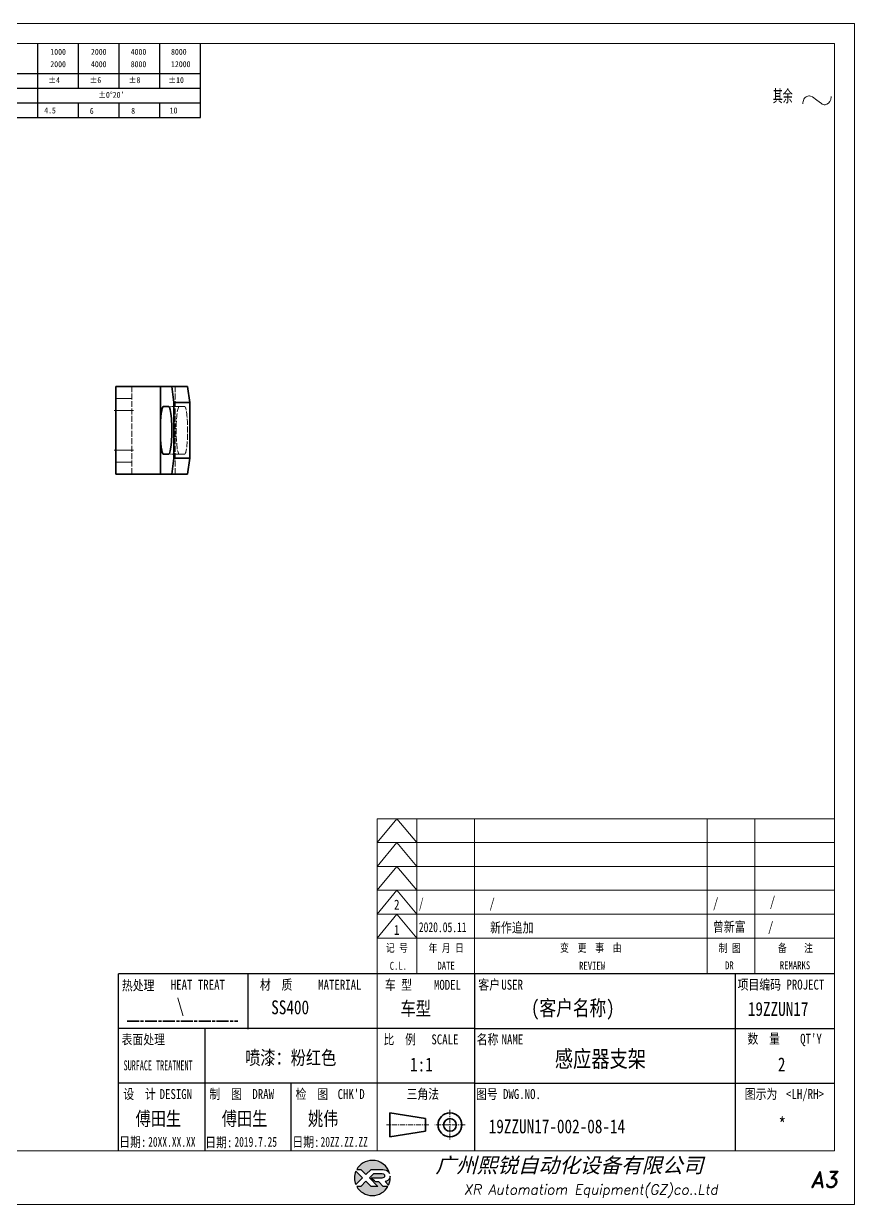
# Model space of a CAD drawing. Header units: millimetres. Extents: x 53130 to 124945, y -23470 to -1811.
# Drawn here: x 57313.7 to 57522.6, y -2526.1 to -2229.1 of the extents above; entities that cross this region are included whole.
import ezdxf
from ezdxf.enums import TextEntityAlignment as Align

# ---------------------------------------------------------------- set-up
doc = ezdxf.new("R2010")
doc.units = ezdxf.units.MM
doc.header["$LTSCALE"] = 0.5
for name, pattern in [('AM_ISO02W050x2', [3.75, 3, -0.75]), ('AM_ISO08W050x2', [9, 6, -0.75, 1.5, -0.75]), ('CENTER', [2, 1.25, -0.25, 0.25, -0.25]), ('DOT2', [0.125, 0, -0.125])]:
    doc.linetypes.add(name, pattern=pattern)
for name, color, linetype in [('DIM', 3, 'Continuous'), ('layer 1', 7, 'Continuous'), ('图\\M+19E79\\M+195B6\\M+18E9A', 7, 'Continuous'), ('图号', 7, 'Continuous'), ('图名', 7, 'Continuous'), ('数量', 7, 'Continuous'), ('材质', 7, 'Continuous'), ('表面处理', 7, 'Continuous'), ('车型', 7, 'Continuous')]:
    doc.layers.add(name, color=color, linetype=linetype)
for name, color, linetype, lineweight in [('中心线', 2, 'AM_ISO08W050x2', 18), ('图框', 7, 'Continuous', 18), ('标注线', 3, 'Continuous', 18), ('热处理', 7, 'Continuous', 20), ('粗实线', 7, 'Continuous', 35), ('粗点划线', 6, 'AM_ISO08W050x2', 35), ('虚线', 1, 'AM_ISO02W050x2', 18)]:
    doc.layers.add(name, color=color, linetype=linetype, lineweight=lineweight)
doc.layers.add('打印', color=7, linetype='Continuous', lineweight=15, plot=False)
doc.layers.add('打印-禁用', color=7, linetype='Continuous', lineweight=15, plot=False)
doc.styles.add('STYLE1', font='')
doc.styles.add('国标', font='simfang.ttf', dxfattribs={"width": 0.8})
doc.styles.add('机械长仿宋', font='gbenor.shx', dxfattribs={"height": 1, "bigfont": 'gbcbig.shx'})
doc.styles.add('标题\\M+18E9A', font='romand.shx', dxfattribs={"oblique": 10, "bigfont": 'bigfont.shx'})
doc.styles.get('STYLE1').set_extended_font_data('SimSun')

# ---------------------------------------------------------------- blocks, each defined once
blk = doc.blocks.new('XR')
at = {"true_color": 0xfc8000}
h = blk.add_hatch(color=30, dxfattribs=at)
h.set_gradient(color1=(252, 128, 0), rotation=240, one_color=1, tint=1, name='INVCURVED')
edge = h.paths.add_edge_path()
edge.add_spline(control_points=[(-434.18, -5928.47), (-433.9, -5928.74), (-433.63, -5929.01), (-433.63, -5929.01), (-433.63, -5929.01), (-433.63, -5929.01), (-433.36, -5928.74), (-433.09, -5928.47)], knot_values=[0.5625, 0.5625, 0.5625, 0.5625, 0.625, 0.625, 0.625, 0.625, 0.6875, 0.6875, 0.6875, 0.6875], degree=3, periodic=0)
edge.add_spline(control_points=[(-433.09, -5928.47), (-432.82, -5928.2), (-432.54, -5927.93), (-432.54, -5927.93), (-432.54, -5927.93), (-432.54, -5927.93), (-432.04, -5927.93), (-431.53, -5927.93)], knot_values=[0.4375, 0.4375, 0.4375, 0.4375, 0.5, 0.5, 0.5, 0.5, 0.5625, 0.5625, 0.5625, 0.5625], degree=3, periodic=0)
edge.add_spline(control_points=[(-431.53, -5927.93), (-431.03, -5927.93), (-430.52, -5927.93), (-430.52, -5927.93), (-430.52, -5927.93), (-430, -5927.93), (-429.43, -5927.96), (-429.01, -5928.33)], knot_values=[0.25, 0.25, 0.25, 0.25, 0.3125, 0.3125, 0.3125, 0.3125, 0.4375, 0.4375, 0.4375, 0.4375], degree=3, periodic=0)
edge.add_spline(control_points=[(-429.01, -5928.33), (-428.88, -5928.44), (-428.78, -5928.59), (-428.71, -5928.75)], knot_values=[0.125, 0.125, 0.125, 0.125, 0.25, 0.25, 0.25, 0.25], degree=3, periodic=0)
edge.add_spline(control_points=[(-428.71, -5928.75), (-429.13, -5927.18), (-430.58, -5926.02), (-432.31, -5926.02)], knot_values=[0, 0, 0, 0, 0.125, 0.125, 0.125, 0.125], degree=3, periodic=0)
edge.add_spline(control_points=[(-432.31, -5926.02), (-433.72, -5926.02), (-434.94, -5926.79), (-435.58, -5927.93)], knot_values=[0.875, 0.875, 0.875, 0.875, 1, 1, 1, 1], degree=3, periodic=0)
edge.add_spline(control_points=[(-435.58, -5927.93), (-435.58, -5927.93), (-434.72, -5927.93), (-434.72, -5927.93), (-434.72, -5927.93), (-434.72, -5927.93), (-434.45, -5928.2), (-434.18, -5928.47)], knot_values=[0.6875, 0.6875, 0.6875, 0.6875, 0.8125, 0.8125, 0.8125, 0.8125, 0.875, 0.875, 0.875, 0.875], degree=3, periodic=0)
edge = h.paths.add_edge_path()
edge.add_spline(control_points=[(-434.79, -5929.26), (-435.04, -5929.02), (-435.34, -5928.72), (-435.54, -5928.53)], knot_values=[0.562504, 0.562504, 0.562504, 0.562504, 0.656252, 0.656252, 0.656252, 0.656252], degree=3, periodic=0)
edge.add_spline(control_points=[(-435.54, -5928.53), (-435.67, -5928.4), (-435.76, -5928.31), (-435.76, -5928.31), (-435.76, -5928.31), (-435.94, -5928.74), (-436.03, -5929.21), (-436.03, -5929.71)], knot_values=[0.25, 0.25, 0.25, 0.25, 0.312504, 0.312504, 0.312504, 0.312504, 0.562504, 0.562504, 0.562504, 0.562504], degree=3, periodic=0)
edge.add_spline(control_points=[(-436.03, -5929.71), (-436.03, -5930.2), (-435.94, -5930.67), (-435.76, -5931.1), (-435.76, -5931.1), (-435.4, -5930.75), (-435.05, -5930.4)], knot_values=[0.874998, 0.874998, 0.874998, 0.874998, 1.124998, 1.124998, 1.124998, 1.25, 1.25, 1.25, 1.25], degree=3, periodic=0)
edge.add_spline(control_points=[(-435.05, -5930.4), (-434.7, -5930.05), (-434.34, -5929.71), (-434.34, -5929.71), (-434.34, -5929.71), (-434.34, -5929.71), (-434.34, -5929.71), (-434.34, -5929.71)], knot_values=[0.749878, 0.749878, 0.749878, 0.749878, 0.874875, 0.874875, 0.874875, 0.874875, 0.874998, 0.874998, 0.874998, 0.874998], degree=3, periodic=0)
edge.add_spline(control_points=[(-434.34, -5929.71), (-434.34, -5929.71), (-434.34, -5929.71), (-434.34, -5929.71)], knot_values=[0.749634, 0.749634, 0.749634, 0.749634, 0.749817, 0.749817, 0.749817, 0.749817], degree=3, periodic=0)
edge.add_spline(control_points=[(-434.35, -5929.7), (-434.35, -5929.7), (-434.35, -5929.7), (-434.35, -5929.7)], knot_values=[0.738281, 0.738281, 0.738281, 0.738281, 0.742188, 0.742188, 0.742188, 0.742188], degree=3, periodic=0)
edge.add_spline(control_points=[(-434.35, -5929.7), (-434.36, -5929.69), (-434.37, -5929.68), (-434.38, -5929.67)], knot_values=[0.726563, 0.726563, 0.726563, 0.726563, 0.738281, 0.738281, 0.738281, 0.738281], degree=3, periodic=0)
edge.add_spline(control_points=[(-434.38, -5929.67), (-434.38, -5929.66), (-434.39, -5929.65), (-434.4, -5929.65)], knot_values=[0.718751, 0.718751, 0.718751, 0.718751, 0.726563, 0.726563, 0.726563, 0.726563], degree=3, periodic=0)
edge.add_spline(control_points=[(-434.4, -5929.65), (-434.42, -5929.63), (-434.45, -5929.6), (-434.47, -5929.58)], knot_values=[0.703126, 0.703126, 0.703126, 0.703126, 0.718751, 0.718751, 0.718751, 0.718751], degree=3, periodic=0)
edge.add_spline(control_points=[(-434.47, -5929.58), (-434.5, -5929.55), (-434.53, -5929.52), (-434.56, -5929.49)], knot_values=[0.687501, 0.687501, 0.687501, 0.687501, 0.703126, 0.703126, 0.703126, 0.703126], degree=3, periodic=0)
edge.add_spline(control_points=[(-434.56, -5929.49), (-434.63, -5929.42), (-434.71, -5929.35), (-434.79, -5929.26)], knot_values=[0.656252, 0.656252, 0.656252, 0.656252, 0.687501, 0.687501, 0.687501, 0.687501], degree=3, periodic=0)
at = {"true_color": 0x0348ff}
h = blk.add_hatch(color=160, dxfattribs=at)
h.set_gradient(color1=(3, 72, 255), color2=(0, 41, 153), one_color=1, tint=0.3, name='HEMISPHERICAL')
edge = h.paths.add_edge_path()
edge.add_spline(control_points=[(-432.54, -5929.67), (-432.26, -5929.95), (-431.94, -5930.23), (-431.66, -5930.51), (-431.66, -5930.51), (-431.66, -5930.51), (-431.66, -5930.51), (-431.66, -5930.51)], knot_values=[0.736842, 0.736842, 0.736842, 0.736842, 0.789474, 0.789474, 0.789474, 0.789474, 0.802633, 0.802633, 0.802633, 0.802633], degree=3, periodic=0)
edge.add_spline(control_points=[(-431.66, -5930.51), (-431.65, -5930.51), (-431.65, -5930.52), (-431.65, -5930.52)], knot_values=[0.802633, 0.802633, 0.802633, 0.802633, 0.815791, 0.815791, 0.815791, 0.815791], degree=3, periodic=0)
edge.add_spline(control_points=[(-431.65, -5930.52), (-431.64, -5930.53), (-431.64, -5930.53), (-431.64, -5930.53)], knot_values=[0.815791, 0.815791, 0.815791, 0.815791, 0.82237, 0.82237, 0.82237, 0.82237], degree=3, periodic=0)
edge.add_spline(control_points=[(-431.64, -5930.53), (-431.64, -5930.53), (-431.64, -5930.53), (-431.63, -5930.54)], knot_values=[0.82237, 0.82237, 0.82237, 0.82237, 0.828949, 0.828949, 0.828949, 0.828949], degree=3, periodic=0)
edge.add_spline(control_points=[(-431.63, -5930.54), (-431.63, -5930.54), (-431.63, -5930.54), (-431.63, -5930.54), (-431.63, -5930.54), (-431.63, -5930.54), (-431.59, -5930.54), (-431.52, -5930.54)], knot_values=[0.841901, 0.841901, 0.841901, 0.841901, 0.842105, 0.842105, 0.842105, 0.842105, 0.855264, 0.855264, 0.855264, 0.855264], degree=3, periodic=0)
edge.add_spline(control_points=[(-431.52, -5930.54), (-431.46, -5930.54), (-431.38, -5930.54), (-431.3, -5930.54)], knot_values=[0.855264, 0.855264, 0.855264, 0.855264, 0.868422, 0.868422, 0.868422, 0.868422], degree=3, periodic=0)
edge.add_spline(control_points=[(-431.3, -5930.54), (-431.26, -5930.54), (-431.22, -5930.54), (-431.18, -5930.54)], knot_values=[0.868422, 0.868422, 0.868422, 0.868422, 0.875, 0.875, 0.875, 0.875], degree=3, periodic=0)
edge.add_spline(control_points=[(-431.18, -5930.54), (-431.14, -5930.54), (-431.1, -5930.54), (-431.07, -5930.54)], knot_values=[0.875, 0.875, 0.875, 0.875, 0.881579, 0.881579, 0.881579, 0.881579], degree=3, periodic=0)
edge.add_spline(control_points=[(-431.07, -5930.54), (-431.05, -5930.54), (-431.04, -5930.54), (-431.03, -5930.54)], knot_values=[0.881579, 0.881579, 0.881579, 0.881579, 0.884869, 0.884869, 0.884869, 0.884869], degree=3, periodic=0)
edge.add_spline(control_points=[(-431.03, -5930.54), (-431.02, -5930.54), (-431, -5930.54), (-431, -5930.54)], knot_values=[0.884869, 0.884869, 0.884869, 0.884869, 0.888158, 0.888158, 0.888158, 0.888158], degree=3, periodic=0)
edge.add_spline(control_points=[(-431, -5930.54), (-430.99, -5930.54), (-430.99, -5930.54), (-430.98, -5930.54)], knot_values=[0.888158, 0.888158, 0.888158, 0.888158, 0.889803, 0.889803, 0.889803, 0.889803], degree=3, periodic=0)
edge.add_spline(control_points=[(-430.98, -5930.54), (-430.98, -5930.54), (-430.98, -5930.54), (-430.97, -5930.54)], knot_values=[0.889803, 0.889803, 0.889803, 0.889803, 0.891447, 0.891447, 0.891447, 0.891447], degree=3, periodic=0)
edge.add_spline(control_points=[(-430.97, -5930.54), (-430.97, -5930.54), (-430.97, -5930.54), (-430.97, -5930.54)], knot_values=[0.891447, 0.891447, 0.891447, 0.891447, 0.89227, 0.89227, 0.89227, 0.89227], degree=3, periodic=0)
edge.add_spline(control_points=[(-430.97, -5930.54), (-430.97, -5930.54), (-430.97, -5930.54), (-430.97, -5930.54)], knot_values=[0.89227, 0.89227, 0.89227, 0.89227, 0.893092, 0.893092, 0.893092, 0.893092], degree=3, periodic=0)
edge.add_spline(control_points=[(-430.97, -5930.54), (-430.97, -5930.54), (-430.97, -5930.54), (-430.97, -5930.54)], knot_values=[0.893092, 0.893092, 0.893092, 0.893092, 0.893503, 0.893503, 0.893503, 0.893503], degree=3, periodic=0)
edge.add_spline(control_points=[(-430.97, -5930.54), (-430.97, -5930.54), (-430.97, -5930.54), (-430.97, -5930.54)], knot_values=[0.893503, 0.893503, 0.893503, 0.893503, 0.893914, 0.893914, 0.893914, 0.893914], degree=3, periodic=0)
edge.add_spline(control_points=[(-430.97, -5930.54), (-430.97, -5930.54), (-430.97, -5930.54), (-430.97, -5930.54)], knot_values=[0.893914, 0.893914, 0.893914, 0.893914, 0.89412, 0.89412, 0.89412, 0.89412], degree=3, periodic=0)
edge.add_spline(control_points=[(-430.97, -5930.54), (-430.97, -5930.54), (-430.97, -5930.54), (-430.97, -5930.54)], knot_values=[0.89412, 0.89412, 0.89412, 0.89412, 0.894326, 0.894326, 0.894326, 0.894326], degree=3, periodic=0)
edge.add_spline(control_points=[(-430.97, -5930.54), (-430.97, -5930.54), (-430.97, -5930.54), (-430.97, -5930.54)], knot_values=[0.894428, 0.894428, 0.894428, 0.894428, 0.894531, 0.894531, 0.894531, 0.894531], degree=3, periodic=0)
edge.add_spline(control_points=[(-430.97, -5930.54), (-430.97, -5930.54), (-430.97, -5930.54), (-430.97, -5930.54)], knot_values=[0.894531, 0.894531, 0.894531, 0.894531, 0.894583, 0.894583, 0.894583, 0.894583], degree=3, periodic=0)
edge.add_spline(control_points=[(-430.97, -5930.54), (-430.97, -5930.54), (-430.97, -5930.54), (-430.97, -5930.54), (-430.97, -5930.54), (-430.97, -5930.54), (-430.73, -5930.78), (-430.49, -5931.01)], knot_values=[0.894685, 0.894685, 0.894685, 0.894685, 0.894737, 0.894737, 0.894737, 0.894737, 0.921052, 0.921052, 0.921052, 0.921052], degree=3, periodic=0)
edge.add_spline(control_points=[(-430.49, -5931.01), (-430.26, -5931.24), (-430.02, -5931.48), (-430.02, -5931.48)], knot_values=[0.921052, 0.921052, 0.921052, 0.921052, 0.947368, 0.947368, 0.947368, 0.947368], degree=3, periodic=0)
edge.add_spline(control_points=[(-430.02, -5931.48), (-430.02, -5931.48), (-430.02, -5931.48), (-430.02, -5931.48)], knot_values=[0.947522, 0.947522, 0.947522, 0.947522, 0.947573, 0.947573, 0.947573, 0.947573], degree=3, periodic=0)
edge.add_spline(control_points=[(-430.02, -5931.48), (-430.02, -5931.48), (-430.02, -5931.48), (-430.02, -5931.48)], knot_values=[0.947573, 0.947573, 0.947573, 0.947573, 0.947676, 0.947676, 0.947676, 0.947676], degree=3, periodic=0)
edge.add_spline(control_points=[(-430.02, -5931.48), (-430.02, -5931.48), (-430.02, -5931.48), (-430.02, -5931.48)], knot_values=[0.947676, 0.947676, 0.947676, 0.947676, 0.947779, 0.947779, 0.947779, 0.947779], degree=3, periodic=0)
edge.add_spline(control_points=[(-430.02, -5931.48), (-430.02, -5931.48), (-430.02, -5931.48), (-430.02, -5931.48)], knot_values=[0.947779, 0.947779, 0.947779, 0.947779, 0.947984, 0.947984, 0.947984, 0.947984], degree=3, periodic=0)
edge.add_spline(control_points=[(-430.02, -5931.48), (-430.02, -5931.48), (-430.02, -5931.48), (-430.02, -5931.48)], knot_values=[0.947984, 0.947984, 0.947984, 0.947984, 0.94819, 0.94819, 0.94819, 0.94819], degree=3, periodic=0)
edge.add_spline(control_points=[(-430.02, -5931.48), (-430.02, -5931.48), (-430.02, -5931.48), (-430.02, -5931.48)], knot_values=[0.94819, 0.94819, 0.94819, 0.94819, 0.948601, 0.948601, 0.948601, 0.948601], degree=3, periodic=0)
edge.add_spline(control_points=[(-430.02, -5931.48), (-430.02, -5931.48), (-430.02, -5931.48), (-430.02, -5931.48)], knot_values=[0.948601, 0.948601, 0.948601, 0.948601, 0.949012, 0.949012, 0.949012, 0.949012], degree=3, periodic=0)
edge.add_spline(control_points=[(-430.02, -5931.48), (-430.02, -5931.48), (-430.01, -5931.48), (-430.01, -5931.48)], knot_values=[0.949012, 0.949012, 0.949012, 0.949012, 0.949834, 0.949834, 0.949834, 0.949834], degree=3, periodic=0)
edge.add_spline(control_points=[(-430.01, -5931.48), (-430.01, -5931.48), (-430.01, -5931.48), (-430.01, -5931.48)], knot_values=[0.949834, 0.949834, 0.949834, 0.949834, 0.950657, 0.950657, 0.950657, 0.950657], degree=3, periodic=0)
edge.add_spline(control_points=[(-430.01, -5931.48), (-430.01, -5931.48), (-430, -5931.48), (-430, -5931.48)], knot_values=[0.950657, 0.950657, 0.950657, 0.950657, 0.952301, 0.952301, 0.952301, 0.952301], degree=3, periodic=0)
edge.add_spline(control_points=[(-430, -5931.48), (-429.99, -5931.48), (-429.98, -5931.48), (-429.98, -5931.48)], knot_values=[0.952301, 0.952301, 0.952301, 0.952301, 0.953946, 0.953946, 0.953946, 0.953946], degree=3, periodic=0)
edge.add_spline(control_points=[(-429.98, -5931.48), (-429.96, -5931.48), (-429.95, -5931.48), (-429.93, -5931.48)], knot_values=[0.953946, 0.953946, 0.953946, 0.953946, 0.957236, 0.957236, 0.957236, 0.957236], degree=3, periodic=0)
edge.add_spline(control_points=[(-429.93, -5931.48), (-429.91, -5931.48), (-429.89, -5931.48), (-429.87, -5931.48)], knot_values=[0.957236, 0.957236, 0.957236, 0.957236, 0.960525, 0.960525, 0.960525, 0.960525], degree=3, periodic=0)
edge.add_spline(control_points=[(-429.87, -5931.48), (-429.82, -5931.48), (-429.77, -5931.48), (-429.71, -5931.48)], knot_values=[0.960525, 0.960525, 0.960525, 0.960525, 0.967104, 0.967104, 0.967104, 0.967104], degree=3, periodic=0)
edge.add_spline(control_points=[(-429.71, -5931.48), (-429.65, -5931.48), (-429.59, -5931.48), (-429.53, -5931.48)], knot_values=[0.967104, 0.967104, 0.967104, 0.967104, 0.973683, 0.973683, 0.973683, 0.973683], degree=3, periodic=0)
edge.add_spline(control_points=[(-429.53, -5931.48), (-429.41, -5931.48), (-429.29, -5931.48), (-429.19, -5931.48)], knot_values=[0.973683, 0.973683, 0.973683, 0.973683, 0.98684, 0.98684, 0.98684, 0.98684], degree=3, periodic=0)
edge.add_spline(control_points=[(-429.19, -5931.48), (-429.1, -5931.48), (-429.04, -5931.48), (-429.04, -5931.48), (-429.67, -5932.62), (-430.9, -5933.39), (-432.31, -5933.39)], knot_values=[0.98684, 0.98684, 0.98684, 0.98684, 1, 1, 1, 1.052632, 1.052632, 1.052632, 1.052632], degree=3, periodic=0)
edge.add_spline(control_points=[(-432.31, -5933.39), (-433.72, -5933.39), (-434.94, -5932.62), (-435.58, -5931.48), (-435.58, -5931.48), (-435.58, -5931.48), (-435.36, -5931.48), (-435.15, -5931.48)], knot_values=[0.052632, 0.052632, 0.052632, 0.052632, 0.105263, 0.105263, 0.105263, 0.105263, 0.131579, 0.131579, 0.131579, 0.131579], degree=3, periodic=0)
edge.add_spline(control_points=[(-435.15, -5931.48), (-434.93, -5931.48), (-434.72, -5931.48), (-434.72, -5931.48), (-434.72, -5931.48), (-434.72, -5931.48), (-434.45, -5931.21), (-434.18, -5930.94)], knot_values=[0.131579, 0.131579, 0.131579, 0.131579, 0.157895, 0.157895, 0.157895, 0.157895, 0.184211, 0.184211, 0.184211, 0.184211], degree=3, periodic=0)
edge.add_spline(control_points=[(-434.18, -5930.94), (-433.9, -5930.67), (-433.63, -5930.4), (-433.63, -5930.4), (-433.63, -5930.4), (-433.63, -5930.4), (-433.36, -5930.67), (-433.09, -5930.94)], knot_values=[0.184211, 0.184211, 0.184211, 0.184211, 0.210526, 0.210526, 0.210526, 0.210526, 0.236842, 0.236842, 0.236842, 0.236842], degree=3, periodic=0)
edge.add_spline(control_points=[(-433.09, -5930.94), (-432.82, -5931.21), (-432.54, -5931.48), (-432.54, -5931.48), (-432.54, -5931.48), (-432.54, -5931.48), (-432.19, -5931.48), (-431.83, -5931.48)], knot_values=[0.236842, 0.236842, 0.236842, 0.236842, 0.263158, 0.263158, 0.263158, 0.263158, 0.289474, 0.289474, 0.289474, 0.289474], degree=3, periodic=0)
edge.add_spline(control_points=[(-431.83, -5931.48), (-431.48, -5931.48), (-431.12, -5931.48), (-431.12, -5931.48), (-431.12, -5931.48), (-431.12, -5931.48), (-431.57, -5931.03), (-432.02, -5930.59)], knot_values=[0.289474, 0.289474, 0.289474, 0.289474, 0.315789, 0.315789, 0.315789, 0.315789, 0.342105, 0.342105, 0.342105, 0.342105], degree=3, periodic=0)
edge.add_spline(control_points=[(-432.02, -5930.59), (-432.47, -5930.15), (-432.92, -5929.71), (-432.92, -5929.71), (-432.92, -5929.71), (-432.92, -5929.71), (-432.71, -5929.5), (-432.5, -5929.29)], knot_values=[0.342105, 0.342105, 0.342105, 0.342105, 0.368421, 0.368421, 0.368421, 0.368421, 0.394737, 0.394737, 0.394737, 0.394737], degree=3, periodic=0)
edge.add_spline(control_points=[(-432.5, -5929.29), (-432.3, -5929.09), (-432.09, -5928.88), (-432.09, -5928.88)], knot_values=[0.394737, 0.394737, 0.394737, 0.394737, 0.421053, 0.421053, 0.421053, 0.421053], degree=3, periodic=0)
edge.add_spline(control_points=[(-432.09, -5928.88), (-432.09, -5928.88), (-432.06, -5928.86), (-432.06, -5928.86)], knot_values=[0.421053, 0.421053, 0.421053, 0.421053, 0.473684, 0.473684, 0.473684, 0.473684], degree=3, periodic=0)
edge.add_spline(control_points=[(-432.06, -5928.86), (-432.06, -5928.86), (-432.06, -5928.86), (-432.06, -5928.86), (-432.06, -5928.86), (-432.06, -5928.86), (-430.4, -5928.86), (-430.26, -5928.86)], knot_values=[0.473684, 0.473684, 0.473684, 0.473684, 0.473684, 0.473684, 0.473684, 0.473684, 0.526316, 0.526316, 0.526316, 0.526316], degree=3, periodic=0)
edge.add_spline(control_points=[(-430.26, -5928.86), (-429.54, -5928.86), (-429.62, -5929.4), (-429.83, -5929.55)], knot_values=[0.526316, 0.526316, 0.526316, 0.526316, 0.578947, 0.578947, 0.578947, 0.578947], degree=3, periodic=0)
edge.add_spline(control_points=[(-429.83, -5929.55), (-429.94, -5929.62), (-430.08, -5929.65), (-430.26, -5929.65), (-430.26, -5929.65), (-430.26, -5929.65), (-430.48, -5929.65), (-430.71, -5929.66)], knot_values=[0.578947, 0.578947, 0.578947, 0.578947, 0.631579, 0.631579, 0.631579, 0.631579, 0.657895, 0.657895, 0.657895, 0.657895], degree=3, periodic=0)
edge.add_spline(control_points=[(-430.71, -5929.66), (-430.93, -5929.66), (-431.15, -5929.67), (-431.15, -5929.67), (-431.15, -5929.67), (-431.15, -5929.67), (-432.54, -5929.67), (-432.54, -5929.67)], knot_values=[0.657895, 0.657895, 0.657895, 0.657895, 0.684211, 0.684211, 0.684211, 0.684211, 0.736842, 0.736842, 0.736842, 0.736842], degree=3, periodic=0)
edge = h.paths.add_edge_path()
edge.add_spline(control_points=[(-428.6, -5929.32), (-428.61, -5929.67), (-428.76, -5930), (-429.06, -5930.22)], knot_values=[0.8, 0.8, 0.8, 0.8, 1, 1, 1, 1], degree=3, periodic=0)
edge.add_spline(control_points=[(-429.06, -5930.22), (-429.22, -5930.34), (-429.41, -5930.43), (-429.61, -5930.48)], knot_values=[0.6, 0.6, 0.6, 0.6, 0.8, 0.8, 0.8, 0.8], degree=3, periodic=0)
edge.add_spline(control_points=[(-429.61, -5930.48), (-429.61, -5930.48), (-428.9, -5931.19), (-428.9, -5931.19), (-428.9, -5931.19), (-428.69, -5930.73), (-428.58, -5930.23), (-428.58, -5929.71)], knot_values=[0.2, 0.2, 0.2, 0.2, 0.4, 0.4, 0.4, 0.4, 0.6, 0.6, 0.6, 0.6], degree=3, periodic=0)
edge.add_spline(control_points=[(-428.58, -5929.71), (-428.58, -5929.58), (-428.59, -5929.45), (-428.6, -5929.32)], knot_values=[0, 0, 0, 0, 0.2, 0.2, 0.2, 0.2], degree=3, periodic=0)
at = {"layer": 'layer 1', "color": 30}
for points, knots in [([(-432.31, -5926.02), (-430.58, -5926.02), (-429.13, -5927.18), (-428.71, -5928.75), (-428.71, -5928.75), (-428.78, -5928.59), (-428.88, -5928.44), (-429.01, -5928.33), (-429.01, -5928.33), (-429.43, -5927.96), (-430, -5927.93), (-430.52, -5927.93), (-430.52, -5927.93), (-430.52, -5927.93), (-432.54, -5927.93), (-432.54, -5927.93), (-432.54, -5927.93), (-432.54, -5927.93), (-433.63, -5929.01), (-433.63, -5929.01), (-433.63, -5929.01), (-433.63, -5929.01), (-434.72, -5927.93), (-434.72, -5927.93), (-434.72, -5927.93), (-434.72, -5927.93), (-435.58, -5927.93), (-435.58, -5927.93), (-435.58, -5927.93), (-434.94, -5926.79), (-433.72, -5926.02), (-432.31, -5926.02)], [0, 0, 0, 0, 0.125, 0.125, 0.125, 0.125, 0.25, 0.25, 0.25, 0.25, 0.375, 0.375, 0.375, 0.375, 0.5, 0.5, 0.5, 0.5, 0.625, 0.625, 0.625, 0.625, 0.75, 0.75, 0.75, 0.75, 0.875, 0.875, 0.875, 0.875, 1, 1, 1, 1]), ([(-435.76, -5931.1), (-435.94, -5930.67), (-436.03, -5930.2), (-436.03, -5929.71), (-436.03, -5929.71), (-436.03, -5929.21), (-435.94, -5928.74), (-435.76, -5928.31), (-435.76, -5928.31), (-435.76, -5928.31), (-434.34, -5929.71), (-434.34, -5929.71), (-434.34, -5929.71), (-434.34, -5929.71), (-435.76, -5931.1), (-435.76, -5931.1)], [0, 0, 0, 0, 0.25, 0.25, 0.25, 0.25, 0.5, 0.5, 0.5, 0.5, 0.75, 0.75, 0.75, 0.75, 1, 1, 1, 1])]:
    blk.add_open_spline(points, degree=3, knots=knots, dxfattribs=at)
at = {"layer": 'layer 1', "color": 154}
for points, knots in [([(-429.04, -5931.48), (-429.67, -5932.62), (-430.9, -5933.39), (-432.31, -5933.39), (-432.31, -5933.39), (-433.72, -5933.39), (-434.94, -5932.62), (-435.58, -5931.48), (-435.58, -5931.48), (-435.58, -5931.48), (-434.72, -5931.48), (-434.72, -5931.48), (-434.72, -5931.48), (-434.72, -5931.48), (-433.63, -5930.4), (-433.63, -5930.4), (-433.63, -5930.4), (-433.63, -5930.4), (-432.54, -5931.48), (-432.54, -5931.48), (-432.54, -5931.48), (-432.54, -5931.48), (-431.12, -5931.48), (-431.12, -5931.48), (-431.12, -5931.48), (-431.12, -5931.48), (-432.92, -5929.71), (-432.92, -5929.71), (-432.92, -5929.71), (-432.92, -5929.71), (-432.09, -5928.88), (-432.09, -5928.88), (-432.09, -5928.88), (-432.09, -5928.88), (-432.06, -5928.86), (-432.06, -5928.86), (-432.06, -5928.86), (-432.06, -5928.86), (-430.4, -5928.86), (-430.26, -5928.86), (-430.26, -5928.86), (-429.54, -5928.86), (-429.62, -5929.4), (-429.83, -5929.55), (-429.83, -5929.55), (-429.94, -5929.62), (-430.08, -5929.65), (-430.26, -5929.65), (-430.26, -5929.65), (-430.26, -5929.65), (-431.15, -5929.67), (-431.15, -5929.67), (-431.15, -5929.67), (-431.15, -5929.67), (-432.54, -5929.67), (-432.54, -5929.67), (-432.54, -5929.67), (-432.26, -5929.95), (-431.94, -5930.23), (-431.66, -5930.51), (-431.66, -5930.51), (-431.66, -5930.51), (-431.63, -5930.54), (-431.63, -5930.54), (-431.63, -5930.54), (-431.63, -5930.54), (-430.97, -5930.54), (-430.97, -5930.54), (-430.97, -5930.54), (-430.97, -5930.54), (-430.02, -5931.48), (-430.02, -5931.48), (-430.02, -5931.48), (-430.02, -5931.48), (-429.04, -5931.48), (-429.04, -5931.48)], [0, 0, 0, 0, 0.052632, 0.052632, 0.052632, 0.052632, 0.105263, 0.105263, 0.105263, 0.105263, 0.157895, 0.157895, 0.157895, 0.157895, 0.210526, 0.210526, 0.210526, 0.210526, 0.263158, 0.263158, 0.263158, 0.263158, 0.315789, 0.315789, 0.315789, 0.315789, 0.368421, 0.368421, 0.368421, 0.368421, 0.421053, 0.421053, 0.421053, 0.421053, 0.473684, 0.473684, 0.473684, 0.473684, 0.526316, 0.526316, 0.526316, 0.526316, 0.578947, 0.578947, 0.578947, 0.578947, 0.631579, 0.631579, 0.631579, 0.631579, 0.684211, 0.684211, 0.684211, 0.684211, 0.736842, 0.736842, 0.736842, 0.736842, 0.789474, 0.789474, 0.789474, 0.789474, 0.842105, 0.842105, 0.842105, 0.842105, 0.894737, 0.894737, 0.894737, 0.894737, 0.947368, 0.947368, 0.947368, 0.947368, 1, 1, 1, 1]), ([(-428.6, -5929.32), (-428.59, -5929.45), (-428.58, -5929.58), (-428.58, -5929.71), (-428.58, -5929.71), (-428.58, -5930.23), (-428.69, -5930.73), (-428.9, -5931.19), (-428.9, -5931.19), (-428.9, -5931.19), (-429.61, -5930.48), (-429.61, -5930.48), (-429.61, -5930.48), (-429.41, -5930.43), (-429.22, -5930.34), (-429.06, -5930.22), (-429.06, -5930.22), (-428.76, -5930), (-428.61, -5929.67), (-428.6, -5929.32)], [0, 0, 0, 0, 0.2, 0.2, 0.2, 0.2, 0.4, 0.4, 0.4, 0.4, 0.6, 0.6, 0.6, 0.6, 0.8, 0.8, 0.8, 0.8, 1, 1, 1, 1])]:
    blk.add_open_spline(points, degree=3, knots=knots, dxfattribs=at)
blk = doc.blocks.new('GZDEH零件A3图框V01版')
at = {"layer": '中心线', "color": 1, "linetype": 'CENTER', "lineweight": 5, "ltscale": 2}
for p, q in [((3175.82, -1822.66), (3175.82, -1830.26)), ((3170.49, -1826.46), (3159.89, -1826.46)), ((3179.62, -1826.46), (3172.02, -1826.46))]:
    blk.add_line(p, q, dxfattribs=at)
at = {"layer": '图\\M+19E79\\M+195B6\\M+18E9A', "color": 9}
for p, q in [((3072.2, -1561.98), (3072.2, -1554.46)), ((3082.42, -1561.98), (3082.42, -1554.46)), ((3092.64, -1561.98), (3092.64, -1554.46)), ((3102.86, -1561.98), (3102.86, -1554.46)), ((3113.09, -1573.08), (3113.09, -1554.46)), ((2996.09, -1561.98), (3113.09, -1561.98)), ((3072.2, -1573.08), (3072.2, -1561.98)), ((3082.42, -1565.68), (3082.42, -1561.98)), ((3092.64, -1565.68), (3092.64, -1561.98)), ((3102.86, -1565.68), (3102.86, -1561.98)), ((2996.09, -1565.68), (3113.09, -1565.68)), ((2996.09, -1569.38), (3113.09, -1569.38)), ((3082.42, -1573.08), (3082.42, -1569.48)), ((3092.64, -1573.08), (3092.64, -1569.38)), ((3102.86, -1573.08), (3102.86, -1569.38)), ((2990.09, -1573.08), (3113.09, -1573.08)), ((3272.49, -1788.46), (3092.49, -1788.46)), ((3124.99, -1788.46), (3124.99, -1802.35)), ((3181.99, -1788.46), (3181.99, -1832.96)), ((3247.49, -1788.46), (3247.49, -1832.96)), ((3181.99, -1802.21), (3092.49, -1802.21)), ((3114.17, -1802.21), (3114.17, -1815.96)), ((3181.99, -1802.21), (3272.49, -1802.21)), ((3181.99, -1815.96), (3092.49, -1815.96)), ((3114.17, -1815.96), (3114.17, -1832.96)), ((3114.17, -1815.96), (3114.17, -1832.96)), ((3135.83, -1815.96), (3135.83, -1832.96)), ((3135.83, -1815.96), (3135.83, -1832.96)), ((3181.99, -1815.96), (3272.49, -1815.96))]:
    blk.add_line(p, q, dxfattribs=at)
at = {"layer": '图\\M+19E79\\M+195B6\\M+18E9A', "color": 7}
blk.add_line((3272.49, -1788.46), (3092.49, -1788.46), dxfattribs=at)
at = {"layer": '图\\M+19E79\\M+195B6\\M+18E9A', "color": 9, "linetype": 'Continuous'}
blk.add_line((3092.49, -1832.96), (3092.49, -1788.46), dxfattribs=at)
at = {"layer": '图框', "linetype": 'Continuous'}
for p, q in [((3272.49, -1554.46), (2882.49, -1554.46)), ((3272.49, -1832.96), (3272.49, -1554.46)), ((3157.49, -1749.46), (3272.49, -1749.46)), ((3157.49, -1832.96), (3157.49, -1749.46)), ((2882.49, -1832.96), (3272.49, -1832.96))]:
    blk.add_line(p, q, dxfattribs=at)
at = {"layer": '图框', "color": 9}
for p, q in [((3157.49, -1755.46), (3162.49, -1749.46)), ((3162.49, -1749.46), (3167.49, -1755.46)), ((3167.49, -1788.46), (3167.49, -1749.46)), ((3240.49, -1788.46), (3240.49, -1749.46)), ((3252.49, -1749.46), (3252.49, -1788.46)), ((3157.49, -1755.46), (3272.49, -1755.46)), ((3157.49, -1761.46), (3162.49, -1755.46)), ((3162.49, -1755.46), (3167.49, -1761.46)), ((3157.49, -1761.46), (3272.49, -1761.46)), ((3157.49, -1767.46), (3162.49, -1761.46)), ((3162.49, -1761.46), (3167.49, -1767.46)), ((3157.49, -1767.46), (3272.49, -1767.46)), ((3157.49, -1773.46), (3162.49, -1767.46)), ((3162.49, -1767.46), (3167.49, -1773.46)), ((3157.49, -1773.46), (3272.49, -1773.46)), ((3157.49, -1779.46), (3162.49, -1773.46)), ((3162.49, -1773.46), (3167.49, -1779.46)), ((3157.49, -1779.46), (3272.49, -1779.46))]:
    blk.add_line(p, q, dxfattribs=at)
at = {"layer": '图框', "color": 9, "linetype": 'Continuous'}
blk.add_line((3181.99, -1749.46), (3181.99, -1832.96), dxfattribs=at)
at = {"layer": '图框', "color": 2, "linetype": 'ByBlock', "lineweight": 35}
for p, q in [((3169.69, -1824.86), (3160.69, -1823.46)), ((3160.69, -1829.46), (3160.69, -1823.46)), ((3169.69, -1824.86), (3169.69, -1828.06)), ((3169.69, -1828.06), (3160.69, -1829.46))]:
    blk.add_line(p, q, dxfattribs=at)
for radius in [3, 1.6]:
    blk.add_circle((3175.82, -1826.46), radius, dxfattribs=at)
at = {"layer": '打印-禁用', "linetype": 'Continuous'}
for p, q in [((3277.49, -1549.46), (2857.49, -1549.46)), ((3277.49, -1846.46), (3277.49, -1549.46)), ((2857.49, -1846.46), (3277.49, -1846.46))]:
    blk.add_line(p, q, dxfattribs=at)
at = {"layer": 'DIM', "xscale": 1.199999999999818, "yscale": 1.199999999999818, "zscale": 1.199999999999818}
blk.add_blockref('XR', (3675.07, 5275.84), dxfattribs=at)
at = {"layer": '图\\M+19E79\\M+195B6\\M+18E9A', "color": 9, "style": '国标'}
for s, height, width, p in [('1000', 1.5, 0.8, (3075.36, -1557.31)), ('2000', 1.5, 0.8, (3085.57, -1557.31)), ('4000', 1.5, 0.8, (3095.57, -1557.31)), ('8000', 1.5, 0.8, (3105.7, -1557.31)), ('2000', 1.5, 0.8, (3075.36, -1560.41)), ('4000', 1.5, 0.8, (3085.57, -1560.41)), ('8000', 1.5, 0.8, (3095.57, -1560.41)), ('12000', 1.5, 0.8, (3105.7, -1560.41)), ('±4', 1.5, 0.8, (3074.85, -1564.42)), ('±6', 1.5, 0.8, (3085.22, -1564.42)), ('±8', 1.5, 0.8, (3095.06, -1564.42)), ('±10', 1.5, 0.8, (3105.02, -1564.42)), ("±0%%D20'", 1.5, 0.8, (3087.38, -1568.12)), ('4.5', 1.5, 0.8, (3073.82, -1572.05)), ('6', 1.5, 0.8, (3085.28, -1572.19)), ('8', 1.5, 0.8, (3095.68, -1572.15)), ('10', 1.5, 0.8, (3105.36, -1572.06)), ('热处理', 2.5, 0.8, (3093.35, -1792.61)), ('材  质', 2.5, 0.8, (3128.04, -1792.46)), ('项目编码 PROJECT', 2.5, 0.8, (3248.13, -1792.43)), ('表面处理', 2.5, 0.8, (3093.27, -1806.21)), ('比  例\u3000', 2.5, 0.8, (3159.1, -1806.21)), ('SCALE', 2.5, 0.8, (3171.15, -1806.21)), ('名称\u3000', 2.5, 0.8, (3182.54, -1806.21)), ('NAME', 2.5, 0.8, (3188.8, -1806.21)), ('数  量', 2.5, 0.8, (3250.61, -1806.05)), ("QT'Y ", 2.5, 0.8, (3263.86, -1806.05)), ('SURFACE TREATMENT', 2.5, 0.6, (3093.77, -1812.75)), (' DESIGN', 2.5, 0.8, (3101.47, -1819.96)), (' DRAW', 2.5, 0.8, (3124.78, -1819.96)), ("CHK'D", 2.5, 0.8, (3147.58, -1819.96)), ('三角法', 2.5, 0.8, (3164.9, -1819.96)), ('图号', 2.5, 0.8, (3182.36, -1819.96)), ('DWG.NO.', 2.5, 0.8, (3189.16, -1819.96)), ('图示为', 2.5, 0.8, (3249.94, -1819.93)), ('<LH/RH>', 2.5, 0.8, (3260.31, -1819.93))]:
    blk.add_text(s, height=height, dxfattribs=dict(at, width=width)).set_placement(p)
at = {"layer": '图\\M+19E79\\M+195B6\\M+18E9A', "color": 9, "style": '国标', "width": 0.8}
for s, p in [('HEAT TREAT', (3112.45, -1792.46)), ('MATERIAL', (3148.14, -1792.46)), ('客户', (3185.68, -1792.46)), ('USER', (3191.46, -1792.46)), ('设  计', (3097.79, -1819.96)), ('制  图', (3119.43, -1819.96)), ('检  图', (3141.11, -1819.96)), ('日期:', (3096.09, -1832)), ('日期:', (3117.71, -1832.1)), ('日期:', (3139.62, -1832))]:
    blk.add_text(s, height=2.5, dxfattribs=at).set_placement(p, align=Align.CENTER)
for s, p in [('车 型', (3162.87, -1791.2)), ('MODEL', (3175.2, -1791.24))]:
    blk.add_text(s, height=2.5, dxfattribs=at).set_placement(p, align=Align.MIDDLE)
at = {"layer": '图\\M+19E79\\M+195B6\\M+18E9A', "color": 7, "lineweight": -3, "style": 'STYLE1', "oblique": 15}
blk.add_text('广州熙锐自动化设备有限公司 ', height=3.8, dxfattribs=at).set_placement((3172.16, -1838.51))
at = {"layer": '图\\M+19E79\\M+195B6\\M+18E9A', "color": 7, "style": '标题\\M+18E9A', "oblique": 10}
for s, height, p in [('A3', 4, (3269.91, -1840.2)), ('XR Automatiom Equipment(GZ)co..Ltd', 2.5, (3211.26, -1842.9))]:
    blk.add_text(s, height=height, dxfattribs=at).set_placement(p, align=Align.MIDDLE)
at = {"layer": '图框', "color": 9, "style": '国标', "width": 0.8}
for s, p in [('记 号', (3162.47, -1782.94)), ('年 月 日', (3174.9, -1782.98)), ('变  更  事  由', (3211.24, -1782.93)), ('C.L.', (3162.86, -1787.45)), ('DATE', (3174.85, -1787.42)), ('REVIEW', (3211.55, -1787.45))]:
    blk.add_text(s, height=2, dxfattribs=at).set_placement(p, align=Align.CENTER)
for s, p in [('制 图', (3246.15, -1781.95)), ('备    注', (3262.68, -1781.92)), ('DR', (3246.06, -1786.34)), ('REMARKS', (3262.57, -1786.32))]:
    blk.add_text(s, height=2, dxfattribs=at).set_placement(p, align=Align.MIDDLE)
blk = doc.blocks.new('DEH A3')
at = {"layer": '图框'}
blk.add_blockref('GZDEH零件A3图框V01版', (-2857.49, 1846.46), dxfattribs=at)
blk = doc.blocks.new('其余不去材料')
at = {"layer": '标注线', "color": 2, "lineweight": 13}
for points in [[(0, 0.17), (0.01, 0.48), (0.07, 0.79), (0.16, 1.09), (0.28, 1.36), (0.44, 1.6), (0.62, 1.8), (0.82, 1.97), (1.04, 2.09), (1.26, 2.17), (1.49, 2.21), (1.72, 2.21), (1.94, 2.17), (2.37, 1.97), (2.41, 1.95)], [(2.41, 1.95), (3.55, 1.11), (4.7, 0.27)], [(4.7, 0.27), (4.91, 0.14), (5.14, 0.05), (5.37, 0), (5.6, 0), (5.82, 0.04), (6.04, 0.11), (6.45, 0.38), (6.79, 0.8), (7.02, 1.34), (7.11, 1.95), (7.11, 2.09)]]:
    blk.add_lwpolyline(points, dxfattribs=at)
at = {"layer": '标注线', "color": 7, "linetype": 'DOT2', "style": '机械长仿宋'}
blk.add_text('其余', height=3.5, dxfattribs=at).set_placement((-7.56, 0.3))

msp = doc.modelspace()

# ---------------------------------------------------------------- linework, layer by layer
at = {"layer": '中心线', "ltscale": 0.12002}
for p, q in [((57341.31, -2326.406), (57336.51, -2326.406)), ((57341.31, -2336.406), (57336.51, -2336.406))]:
    msp.add_line(p, q, dxfattribs=at)
at = {"layer": '打印'}
msp.add_lwpolyline([(57102.556, -2229.107), (57522.556, -2229.107), (57522.556, -2526.107), (57102.556, -2526.107)], close=True, dxfattribs=at)
at = {"layer": '粗实线', "ltscale": 0.279346}
for p, q in [((57336.911, -2320.406), (57348.084, -2320.406)), ((57336.911, -2342.406), (57348.084, -2342.406))]:
    msp.add_line(p, q, dxfattribs=at)
at = {"layer": '粗实线'}
msp.add_line((57336.911, -2342.406), (57336.911, -2320.406), dxfattribs=at)
at = {"layer": '粗实线', "ltscale": 0.275}
for p, q in [((57348.084, -2331.406), (57348.084, -2320.406)), ((57348.084, -2342.406), (57348.084, -2331.406))]:
    msp.add_line(p, q, dxfattribs=at)
at = {"layer": '粗实线', "ltscale": 0.072046}
for p, q in [((57350.966, -2320.406), (57348.084, -2320.406)), ((57348.084, -2342.406), (57350.966, -2342.406))]:
    msp.add_line(p, q, dxfattribs=at)
at = {"layer": '粗实线', "ltscale": 0.100853}
for p, q in [((57351.49, -2324.406), (57350.966, -2320.406)), ((57355.455, -2324.406), (57354.932, -2320.406)), ((57351.49, -2338.406), (57350.966, -2342.406)), ((57355.455, -2338.406), (57354.932, -2342.406))]:
    msp.add_line(p, q, dxfattribs=at)
at = {"layer": '粗实线', "ltscale": 0.099146}
for p, q in [((57350.966, -2320.406), (57354.932, -2320.406)), ((57351.49, -2324.406), (57355.455, -2324.406)), ((57351.49, -2338.406), (57355.455, -2338.406)), ((57350.966, -2342.406), (57354.932, -2342.406))]:
    msp.add_line(p, q, dxfattribs=at)
at = {"layer": '粗实线', "ltscale": 0.032739}
for p, q in [((57350.18, -2325.406), (57348.87, -2325.406)), ((57348.87, -2337.406), (57350.18, -2337.406))]:
    msp.add_line(p, q, dxfattribs=at)
at = {"layer": '粗实线', "ltscale": 0.35}
for p, q in [((57351.49, -2324.406), (57351.49, -2338.406)), ((57355.455, -2324.406), (57355.455, -2338.406))]:
    msp.add_line(p, q, dxfattribs=at)
at = {"layer": '粗实线'}
for centre, start_param, end_param in [((57348.87, -2331.406), 3.1415927, 6.2831853), ((57350.18, -2331.406), 0, 3.1415927)]:
    msp.add_ellipse(centre, major_axis=(0, -6), ratio=0.1309698, start_param=start_param, end_param=end_param, dxfattribs=at)
at = {"layer": '粗点划线', "linetype": 'AM_ISO08W050x2'}
msp.add_line((57339.731, -2480.035), (57367.592, -2480.035), dxfattribs=at)
at = {"layer": '虚线'}
for p, q in [((57340.911, -2342.406), (57340.911, -2320.406)), ((57351.833, -2342.406), (57351.833, -2320.406))]:
    msp.add_line(p, q, dxfattribs=at)
at = {"layer": '虚线', "ltscale": 0.1}
for p, q in [((57340.911, -2323.406), (57336.911, -2323.406)), ((57340.911, -2323.406), (57336.911, -2323.406)), ((57336.911, -2326.406), (57340.911, -2326.406)), ((57336.911, -2326.406), (57340.911, -2326.406)), ((57336.911, -2326.406), (57340.911, -2326.406)), ((57336.911, -2326.406), (57340.911, -2326.406)), ((57336.911, -2336.406), (57340.911, -2336.406)), ((57336.911, -2336.406), (57340.911, -2336.406)), ((57336.911, -2336.406), (57340.911, -2336.406)), ((57336.911, -2336.406), (57340.911, -2336.406)), ((57340.911, -2339.406), (57336.911, -2339.406)), ((57340.911, -2339.406), (57336.911, -2339.406))]:
    msp.add_line(p, q, dxfattribs=at)
at = {"layer": '虚线', "ltscale": 0.099146}
for p, q in [((57354.146, -2325.406), (57350.18, -2325.406)), ((57354.146, -2337.406), (57350.18, -2337.406))]:
    msp.add_line(p, q, dxfattribs=at)
at = {"layer": '虚线'}
for centre, start_param, end_param in [((57352.836, -2331.406), 3.1415927, 6.2831853), ((57354.146, -2331.406), 0, 3.1415927)]:
    msp.add_ellipse(centre, major_axis=(0, -6), ratio=0.1309698, start_param=start_param, end_param=end_param, dxfattribs=at)

# ---------------------------------------------------------------- block references
at = {"layer": '图框'}
msp.add_blockref('DEH A3', (57102.556, -2526.107), dxfattribs=at)
at = {"layer": '标注线'}
msp.add_blockref('其余不去材料', (57509.588, -2249.495), dxfattribs=at)

# ---------------------------------------------------------------- texts
at = {"layer": '图\\M+19E79\\M+195B6\\M+18E9A', "color": 3, "style": '国标'}
for s, height, width, p in [('2', 2.5, 0.8, (57406.834, -2451.951)), ('/', 2.5, 0.705904, (57413.066, -2451.635)), ('/', 2.5, 0.8, (57430.802, -2451.635)), ('/', 2.5, 0.8, (57487.007, -2451.536)), ('/', 2.5, 0.8, (57501.302, -2451.165)), ('1', 2.5, 0.8, (57406.823, -2458.311)), ('2020.05.11', 2.5, 0.705904, (57413.066, -2457.635)), ('新作追加', 2.5, 0.8, (57430.974, -2457.72)), ('曾新富', 2.5, 0.8, (57487.007, -2457.536)), ('/', 2.5, 0.8, (57500.838, -2457.525)), ('    (客户名称)', 3.85, 0.8, (57432.901, -2478.626)), ('19ZZUN17', 3.5, 0.8, (57495.773, -2478.697)), ('1:1', 3.5, 0.8, (57410.857, -2492.674)), ('傅田生', 3.5, 0.8, (57341.854, -2506.29)), ('傅田生', 3.5, 0.8, (57363.534, -2506.29)), ('姚伟', 3.5, 0.8, (57385.194, -2506.29)), ('20XX.XX.XX', 2.5, 0.7, (57345.019, -2511.627)), ('2019.7.25', 2.5, 0.7, (57366.699, -2511.627)), ('20ZZ.ZZ.ZZ', 2.5, 0.7, (57388.359, -2511.627))]:
    msp.add_text(s, height=height, dxfattribs=dict(at, width=width)).set_placement(p)
at = {"layer": '图\\M+19E79\\M+195B6\\M+18E9A', "color": 3, "style": '国标', "width": 0.8}
msp.add_text('*', height=3.5, dxfattribs=at).set_placement((57504.428, -2507.691), align=Align.CENTER)
at = {"layer": '图号', "color": 3, "style": '国标', "width": 0.8}
msp.add_text('19ZZUN17-002-08-14', height=3.5, dxfattribs=at).set_placement((57430.636, -2508.234))
at = {"layer": '图名', "color": 3, "style": '国标', "width": 0.8}
msp.add_text('感应器支架', height=4.2, dxfattribs=at).set_placement((57458.708, -2491.593), align=Align.CENTER)
at = {"layer": '数量', "color": 3, "style": '国标', "width": 0.8}
msp.add_text('2', height=3.5, dxfattribs=at).set_placement((57504.274, -2492.659), align=Align.CENTER)
at = {"layer": '材质', "color": 3, "style": '国标', "width": 0.8}
msp.add_text('SS400', height=3.5, dxfattribs=at).set_placement((57380.714, -2478.287), align=Align.CENTER)
at = {"layer": '热处理', "color": 3, "style": '国标', "width": 0.8}
msp.add_text('\\', height=3.5, dxfattribs=at).set_placement((57353.136, -2477.911), align=Align.CENTER)
at = {"layer": '表面处理', "color": 3, "style": '国标', "width": 0.8}
msp.add_text('喷漆：粉红色', height=3.5, dxfattribs=at).set_placement((57380.856, -2490.964), align=Align.CENTER)
at = {"layer": '车型', "color": 3, "style": '国标', "width": 0.8}
msp.add_text('  车型', height=3.5, dxfattribs=at).set_placement((57404.661, -2478.611))

doc.saveas('drawing.dxf')
